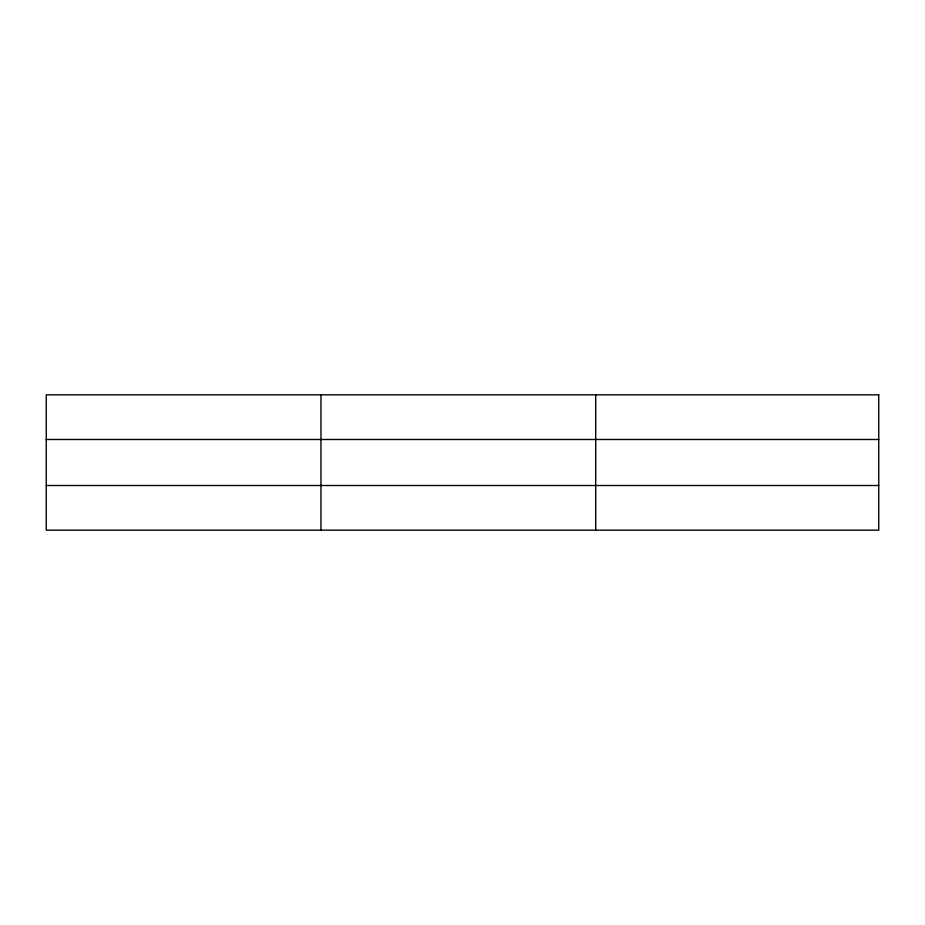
<?xml version="1.0" encoding="UTF-8"?>
<svg xmlns="http://www.w3.org/2000/svg" width="925" height="925" viewBox="0 0 925 925"><rect width="100%" height="100%" fill="white"/><g stroke="black" fill="none" stroke-linecap="round" stroke-linejoin="round"><path stroke-width="1.39" d="M320.975 530.164L320.975 394.836M595.7 530.164L595.7 394.836M46.25 439.491L878.75 439.491M46.25 485.509L878.75 485.509M878.75 394.836L878.75 530.164L46.25 530.164L46.25 394.836L878.75 394.836"/></g></svg>
